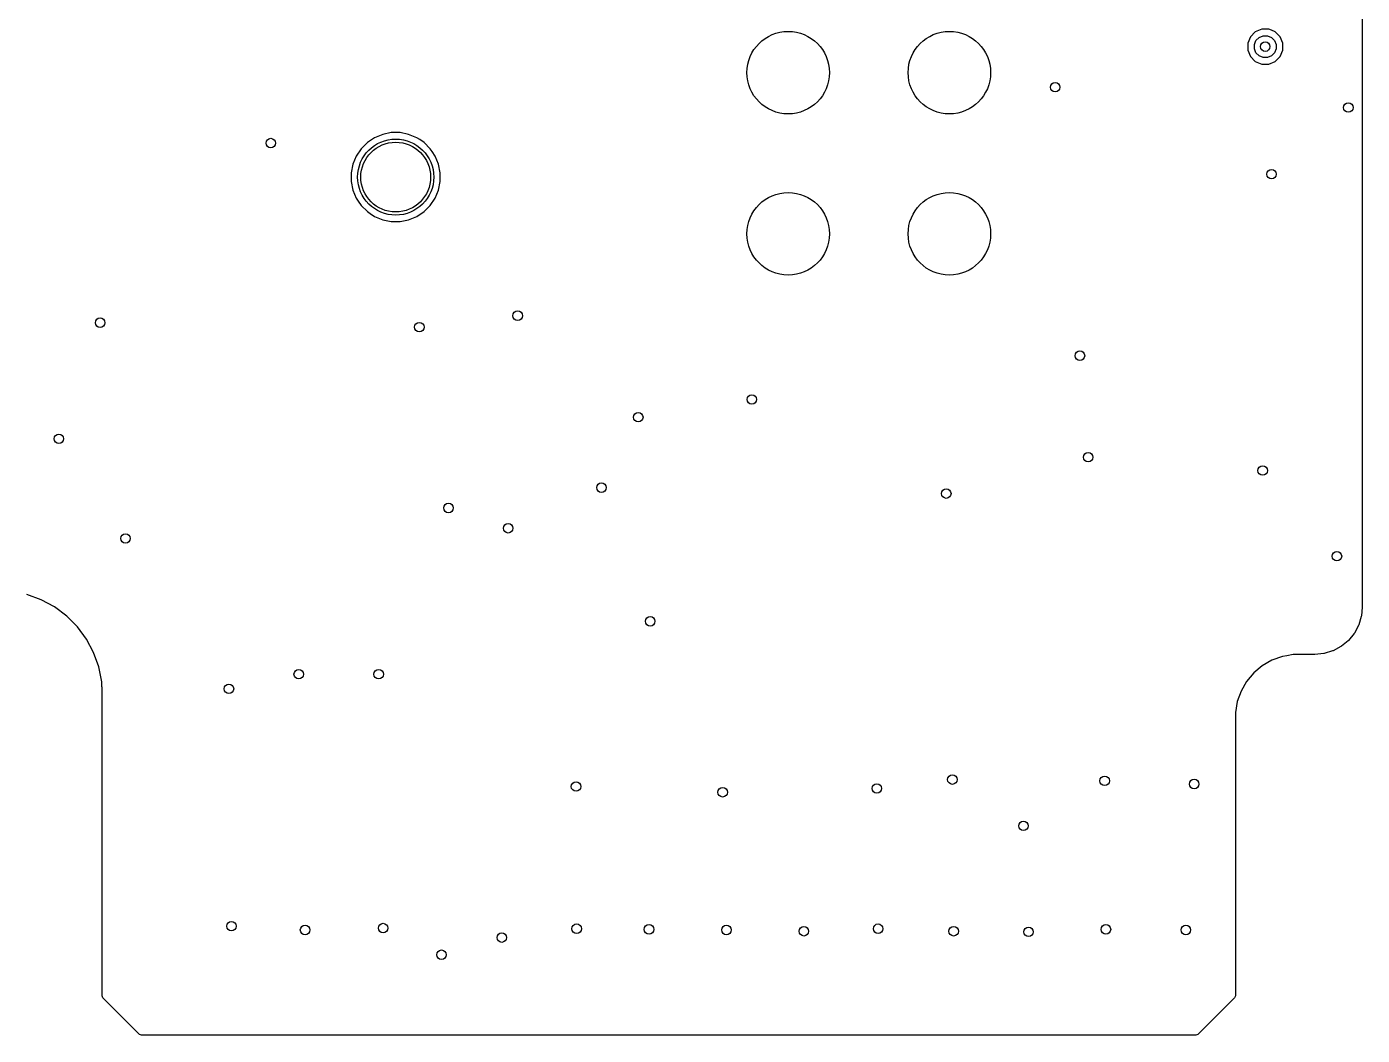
# Model space of a CAD drawing. Extents: x 114.9 to 199.6, y -137.1 to -76.7.
# Drawn here: x 178.53 to 199.58, y -137.15 to -121.26 of the extents above; entities that cross this region are included whole.
import ezdxf

# ---------------------------------------------------------------- set-up
doc = ezdxf.new("R2010")
doc.units = 0
doc.layers.add('BLACK', color=7, linetype='CONTINUOUS')

msp = doc.modelspace()

# ---------------------------------------------------------------- linework, layer by layer
at = {"layer": 'BLACK', "linetype": 'CONTINUOUS'}
for p, q in [((199.5795, -77.402406), (199.5795, -130.397593)), ((197.816444, -121.41394), (197.7745, -121.515198)), ((197.89394, -121.336444), (197.816444, -121.41394)), ((197.995198, -121.2945), (197.89394, -121.336444)), ((197.904493, -121.472775), (197.952775, -121.424493)), ((197.952775, -121.424493), (198.015859, -121.398363)), ((197.9952, -121.2945), (197.995198, -121.2945)), ((198.1048, -121.2945), (197.9952, -121.2945)), ((198.015859, -121.398363), (198.084141, -121.398363)), ((198.084141, -121.398363), (198.147225, -121.424493)), ((198.104801, -121.2945), (198.1048, -121.2945)), ((198.146744, -121.311874), (198.104801, -121.2945)), ((198.206058, -121.336443), (198.146744, -121.311874)), ((198.147225, -121.424493), (198.195507, -121.472775)), ((198.206059, -121.336444), (198.206058, -121.336443)), ((198.206061, -121.336445), (198.206059, -121.336444)), ((198.283555, -121.413939), (198.206061, -121.336445)), ((198.283555, -121.41394), (198.283555, -121.413939)), ((198.283557, -121.413942), (198.283555, -121.41394)), ((198.3255, -121.5152), (198.283557, -121.413942)), ((197.7745, -121.515198), (197.7745, -121.5152)), ((197.7745, -121.5152), (197.7745, -121.6248)), ((197.7745, -121.6248), (197.816443, -121.726058)), ((197.878363, -121.535859), (197.904493, -121.472775)), ((197.878363, -121.604141), (197.878363, -121.535859)), ((197.904493, -121.667225), (197.878363, -121.604141)), ((198.195507, -121.472775), (198.221637, -121.535859)), ((198.221637, -121.604141), (198.195507, -121.667225)), ((198.221637, -121.535859), (198.221637, -121.604141)), ((198.283557, -121.726058), (198.3255, -121.6248)), ((198.3255, -121.6248), (198.3255, -121.5152)), ((197.816443, -121.726058), (197.816444, -121.726059)), ((197.816444, -121.726059), (197.816445, -121.726061)), ((197.816445, -121.726061), (197.893939, -121.803555)), ((197.893939, -121.803555), (197.89394, -121.803555)), ((197.89394, -121.803555), (197.893942, -121.803557)), ((197.893942, -121.803557), (197.9952, -121.8455)), ((197.952775, -121.715507), (197.904493, -121.667225)), ((198.015859, -121.741637), (197.952775, -121.715507)), ((197.9952, -121.8455), (197.995202, -121.8455)), ((197.995202, -121.8455), (198.104798, -121.8455)), ((198.084141, -121.741637), (198.015859, -121.741637)), ((198.147225, -121.715507), (198.084141, -121.741637)), ((198.104798, -121.8455), (198.1048, -121.8455)), ((198.1048, -121.8455), (198.206058, -121.803557)), ((198.195507, -121.667225), (198.147225, -121.715507)), ((198.206058, -121.803557), (198.20606, -121.803555)), ((198.20606, -121.803555), (198.206061, -121.803555)), ((198.206061, -121.803555), (198.283555, -121.726061)), ((198.283555, -121.72606), (198.283557, -121.726058)), ((198.283555, -121.726061), (198.283555, -121.72606)), ((183.90146, -123.081883), (183.803883, -123.17946)), ((184.016192, -123.005223), (183.90146, -123.081883)), ((184.14367, -122.95242), (184.016192, -123.005223)), ((184.143681, -122.952417), (184.14367, -122.95242)), ((184.279001, -122.9255), (184.143681, -122.952417)), ((184.279007, -122.9255), (184.279001, -122.9255)), ((184.416993, -122.9255), (184.279007, -122.9255)), ((184.416998, -122.9255), (184.416993, -122.9255)), ((184.552318, -122.952417), (184.416998, -122.9255)), ((184.552329, -122.95242), (184.552318, -122.952417)), ((184.679807, -123.005223), (184.552329, -122.95242)), ((184.679808, -123.005223), (184.679807, -123.005223)), ((184.679811, -123.005225), (184.679808, -123.005223)), ((184.726074, -123.036137), (184.679811, -123.005225)), ((184.794539, -123.081883), (184.726074, -123.036137)), ((184.892116, -123.17946), (184.794539, -123.081883)), ((183.727223, -123.294192), (183.67442, -123.42167)), ((183.803883, -123.17946), (183.727223, -123.294192)), ((184.922613, -123.225102), (184.892116, -123.17946)), ((184.968775, -123.294189), (184.922613, -123.225102)), ((185.02158, -123.421672), (184.968775, -123.294189)), ((183.674417, -123.421681), (183.6475, -123.557001)), ((183.67442, -123.42167), (183.674417, -123.421681)), ((185.0485, -123.557007), (185.02158, -123.421672)), ((183.6475, -123.557001), (183.6475, -123.694998)), ((183.6475, -123.694998), (183.674417, -123.830318)), ((185.02158, -123.830328), (185.0485, -123.694993)), ((185.0485, -123.694993), (185.0485, -123.557007)), ((183.674417, -123.830318), (183.67442, -123.830328)), ((183.67442, -123.830328), (183.727225, -123.957811)), ((183.727225, -123.957811), (183.758137, -124.004074)), ((184.892114, -124.072542), (184.968775, -123.957811)), ((184.968775, -123.957811), (185.02158, -123.830328)), ((183.758137, -124.004074), (183.803883, -124.072539)), ((183.803883, -124.072539), (183.90146, -124.170116)), ((183.90146, -124.170116), (183.947102, -124.200613)), ((184.679811, -124.246775), (184.794542, -124.170114)), ((184.794542, -124.170114), (184.892114, -124.072542)), ((183.947102, -124.200613), (184.016189, -124.246775)), ((184.016189, -124.246775), (184.143672, -124.29958)), ((184.143672, -124.29958), (184.143678, -124.299581)), ((184.143678, -124.299581), (184.143681, -124.299582)), ((184.143681, -124.299582), (184.279001, -124.326499)), ((184.279001, -124.326499), (184.279007, -124.3265)), ((184.279007, -124.3265), (184.416993, -124.3265)), ((184.416993, -124.3265), (184.552328, -124.29958)), ((184.552328, -124.29958), (184.679811, -124.246775)), ((178.533512, -130.203775), (178.533506, -130.203773)), ((178.75956, -130.285234), (178.533512, -130.203775)), ((178.759564, -130.285236), (178.75956, -130.285234)), ((178.759569, -130.285238), (178.759564, -130.285236)), ((178.971209, -130.399028), (178.759569, -130.285238)), ((178.97121, -130.399029), (178.971209, -130.399028)), ((178.971212, -130.39903), (178.97121, -130.399029)), ((179.163843, -130.542678), (178.971212, -130.39903)), ((199.579264, -130.402396), (199.565571, -130.541417)), ((199.5795, -130.397593), (199.579264, -130.402396)), ((179.313154, -130.692826), (179.163843, -130.542678)), ((179.333274, -130.713059), (179.313154, -130.692826)), ((199.520173, -130.691076), (199.45546, -130.812144)), ((199.523849, -130.682201), (199.520173, -130.691076)), ((199.563697, -130.550838), (199.523849, -130.682201)), ((199.565571, -130.541417), (199.563697, -130.550838)), ((179.475843, -130.906487), (179.333274, -130.713059)), ((199.450124, -130.82013), (199.363038, -130.926245)), ((199.45546, -130.812144), (199.450124, -130.82013)), ((179.588449, -131.118759), (179.475843, -130.906487)), ((199.112201, -131.093849), (198.980838, -131.133697)), ((199.121076, -131.090173), (199.112201, -131.093849)), ((199.242144, -131.02546), (199.121076, -131.090173)), ((199.25013, -131.020124), (199.242144, -131.02546)), ((199.356245, -130.933038), (199.25013, -131.020124)), ((199.363038, -130.926245), (199.356245, -130.933038)), ((179.66865, -131.345271), (179.588449, -131.118759)), ((198.155548, -131.239778), (198.003945, -131.327307)), ((198.155556, -131.239774), (198.155548, -131.239778)), ((198.320057, -131.1799), (198.155556, -131.239774)), ((198.320061, -131.179899), (198.320057, -131.1799)), ((198.320062, -131.179899), (198.320061, -131.179899)), ((198.389316, -131.167687), (198.320062, -131.179899)), ((198.492467, -131.1495), (198.389316, -131.167687)), ((198.827593, -131.1495), (198.492467, -131.1495)), ((198.832396, -131.149264), (198.827593, -131.1495)), ((198.971417, -131.135571), (198.832396, -131.149264)), ((198.980838, -131.133697), (198.971417, -131.135571)), ((179.714706, -131.581107), (179.66865, -131.345271)), ((197.869835, -131.439838), (197.757312, -131.573939)), ((197.869838, -131.439835), (197.869835, -131.439838)), ((198.003939, -131.327312), (197.869838, -131.439835)), ((198.003945, -131.327307), (198.003939, -131.327312)), ((179.717817, -131.648584), (179.714706, -131.581107)), ((179.719889, -131.657871), (179.717817, -131.648584)), ((179.719557, -131.657938), (179.719889, -131.657871)), ((179.720498, -131.66267), (179.719557, -131.657938)), ((179.720499, -131.662672), (179.720498, -131.66267)), ((179.720499, -131.706825), (179.720499, -131.662672)), ((179.722245, -131.74525), (179.720499, -131.706825)), ((179.720499, -131.750822), (179.722245, -131.74525)), ((197.669774, -131.725556), (197.6099, -131.890057)), ((197.669778, -131.725548), (197.669774, -131.725556)), ((197.757307, -131.573945), (197.669778, -131.725548)), ((197.757312, -131.573939), (197.757307, -131.573945)), ((179.720499, -136.525942), (179.720499, -131.750822)), ((197.6099, -131.890057), (197.5795, -132.062467)), ((197.5795, -132.062467), (197.5795, -136.525943)), ((179.734851, -136.56059), (179.720499, -136.525942)), ((180.309409, -137.135148), (179.734851, -136.56059)), ((197.565148, -136.560591), (196.990591, -137.135148)), ((197.5795, -136.525943), (197.565148, -136.560591)), ((180.344057, -137.1495), (180.309409, -137.135148)), ((196.955943, -137.1495), (180.344057, -137.1495)), ((196.990591, -137.135148), (196.955943, -137.1495))]:
    msp.add_line(p, q, dxfattribs=at)
at = {"layer": 'BLACK'}
for centre, radius in [((190.533, -121.98), 0.65), ((193.073, -121.98), 0.65), ((198.05, -121.57), 0.075), ((194.74, -122.21), 0.075), ((199.36, -122.53), 0.075), ((182.38, -123.09), 0.075), ((184.348, -123.626), 0.6), ((184.348, -123.626), 0.549999), ((198.15, -123.58), 0.075), ((190.533, -124.52), 0.65), ((193.073, -124.52), 0.65), ((179.69, -125.92), 0.075), ((186.27, -125.81), 0.075), ((184.72, -125.99), 0.075), ((195.13, -126.44), 0.075), ((189.96, -127.13), 0.075), ((188.17, -127.41), 0.075), ((179.04, -127.75), 0.075), ((195.26, -128.04), 0.075), ((198.01, -128.25), 0.075), ((187.59, -128.52), 0.075), ((193.023616, -128.613675), 0.075), ((185.18, -128.84), 0.075), ((186.12, -129.16), 0.075), ((180.09, -129.32), 0.075), ((199.18, -129.6), 0.075), ((188.358407, -130.626119), 0.075), ((182.82, -131.46), 0.075), ((184.08, -131.46), 0.075), ((181.72, -131.69), 0.075), ((187.19, -133.23), 0.075), ((191.93, -133.26), 0.075), ((193.12, -133.12), 0.075), ((195.52, -133.14), 0.075), ((196.93, -133.19), 0.075), ((189.5, -133.32), 0.075), ((194.24, -133.85), 0.075), ((181.76, -135.43), 0.075), ((182.92, -135.49), 0.075), ((184.15, -135.46), 0.075), ((186.02, -135.61), 0.075), ((187.2, -135.47), 0.075), ((188.34, -135.48), 0.075), ((189.56, -135.49), 0.075), ((190.78, -135.51), 0.075), ((191.95, -135.47), 0.075), ((193.14, -135.51), 0.075), ((194.32, -135.52), 0.075), ((195.54, -135.48), 0.075), ((196.8, -135.49), 0.075), ((185.07, -135.88), 0.075)]:
    msp.add_circle(centre, radius, dxfattribs=at)
at = {"layer": 'WHITE'}
for centre, radius in [((190.533, -121.98), 0.65), ((193.073, -121.98), 0.65), ((198.05, -121.57), 0.075), ((194.74, -122.21), 0.075), ((199.36, -122.53), 0.075), ((182.38, -123.09), 0.075), ((198.15, -123.58), 0.075), ((190.533, -124.52), 0.65), ((193.073, -124.52), 0.65), ((179.69, -125.92), 0.075), ((186.27, -125.81), 0.075), ((184.72, -125.99), 0.075), ((195.13, -126.44), 0.075), ((189.96, -127.13), 0.075), ((188.17, -127.41), 0.075), ((179.04, -127.75), 0.075), ((195.26, -128.04), 0.075), ((198.01, -128.25), 0.075), ((187.59, -128.52), 0.075), ((193.023616, -128.613675), 0.075), ((185.18, -128.84), 0.075), ((186.12, -129.16), 0.075), ((180.09, -129.32), 0.075), ((199.18, -129.6), 0.075), ((188.358407, -130.626119), 0.075), ((182.82, -131.46), 0.075), ((184.08, -131.46), 0.075), ((181.72, -131.69), 0.075), ((187.19, -133.23), 0.075), ((191.93, -133.26), 0.075), ((193.12, -133.12), 0.075), ((195.52, -133.14), 0.075), ((196.93, -133.19), 0.075), ((189.5, -133.32), 0.075), ((194.24, -133.85), 0.075), ((181.76, -135.43), 0.075), ((182.92, -135.49), 0.075), ((184.15, -135.46), 0.075), ((186.02, -135.61), 0.075), ((187.2, -135.47), 0.075), ((188.34, -135.48), 0.075), ((189.56, -135.49), 0.075), ((190.78, -135.51), 0.075), ((191.95, -135.47), 0.075), ((193.14, -135.51), 0.075), ((194.32, -135.52), 0.075), ((195.54, -135.48), 0.075), ((196.8, -135.49), 0.075), ((185.07, -135.88), 0.075)]:
    msp.add_circle(centre, radius, dxfattribs=at)

doc.saveas('drawing.dxf')
